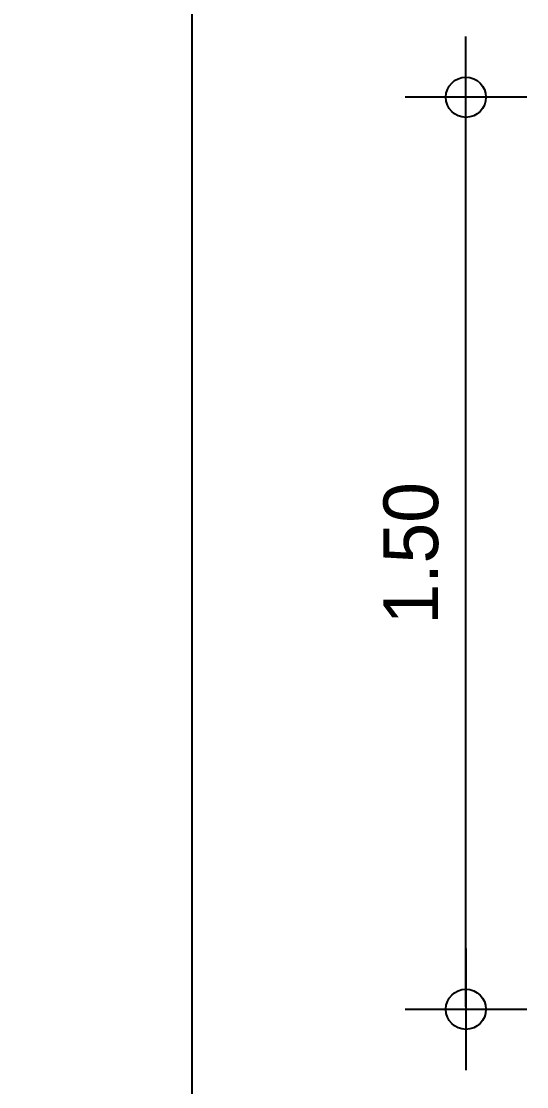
# Model space of a CAD drawing. Header units: metres. Extents: x -46 to 153, y -1 to 83.
# Drawn here: x 0.929 to 1.76, y 37.587 to 39.339 of the extents above; entities that cross this region are included whole.
import ezdxf

# ---------------------------------------------------------------- set-up
doc = ezdxf.new("R2010")
doc.units = ezdxf.units.M
doc.header["$LTSCALE"] = 0.018
doc.layers.add('DIMBLK', color=3, linetype='Continuous')
doc.styles.get("Standard").update_dxf_attribs({"font": 'ugtxt.shx'})
doc.dimstyles.new('CADWDOT', dxfattribs={"dimscale": 0.05, "dimtxt": 1.8, "dimasz": 0.08, "dimexe": 2, "dimexo": 0, "dimgap": 0.09, "dimtad": 0, "dimrnd": 0.001, "dimzin": 0, "dimdsep": 46, "dimtxsty": 'Standard', "dimblk": 'ARTDIM', "dimblk1": 'ARTDIM', "dimblk2": 'ARTDIM', "dimsah": 1, "dimcen": 0.09, "dimdle": 0.05, "dimse1": 1, "dimse2": 1, "dimadec": 0, "dimazin": 0, "dimtfac": 1, "dimtdec": 4, "dimtmove": 0, "dimatfit": 3, "dimldrblk": 'ARTDIM', "dimfxl": 0, "dimtvp": 0.9999, "dimtolj": 1, "dimtzin": 0, "dimarcsym": 0})

# ---------------------------------------------------------------- blocks, each defined once
blk = doc.blocks.new('ARTDIM')
at = {"layer": 'DIMBLK'}
for p, q in [((0, -24.9975), (0, 24.9975)), ((-24.9975, 0), (24.9975, 0))]:
    blk.add_line(p, q, dxfattribs=at)
blk.add_circle((0, 0), 8.25, dxfattribs=at)
blk = doc.blocks.new('*D77')
at = {"color": 0, "lineweight": -2, "transparency": 16777216}
blk.add_line((1.6598, 37.7181), (1.6598, 39.2101), dxfattribs=at)
at = {"layer": 'Defpoints', "color": 0, "transparency": 16777216}
for p in [(0.9098, 39.2141), (1.6598, 39.2141), (0.9098, 37.7141)]:
    blk.add_point(p, dxfattribs=at)
at = {"color": 0, "lineweight": -2, "transparency": 16777216, "xscale": 0.004, "yscale": 0.004, "zscale": 0.004}
for p, rotation in [((1.6598, 39.2141), 90), ((1.6598, 37.7141), 270)]:
    blk.add_blockref('ARTDIM', p, dxfattribs=dict(at, rotation=rotation))
at = {"color": 0, "transparency": 16777216, "insert": (1.5698, 38.4641), "char_height": 0.09, "attachment_point": 5, "rotation": 90}
blk.add_mtext('\\A1;1.50', dxfattribs=at)

msp = doc.modelspace()

# ---------------------------------------------------------------- linework, layer by layer
msp.add_line((1.2098, 37.4141), (1.2098, 43.4141))

# ---------------------------------------------------------------- dimensions: what is measured, and where the dimension line sits
dim = msp.add_linear_dim(base=(1.6598, 39.2141), p1=(0.9098, 37.7141), p2=(0.9098, 39.2141), angle=90, dimstyle='CADWDOT')
dim.commit()
dim.dimension.update_dxf_attribs({"geometry": '*D77', "text_midpoint": (1.5698, 38.4641)})

doc.saveas('drawing.dxf')
